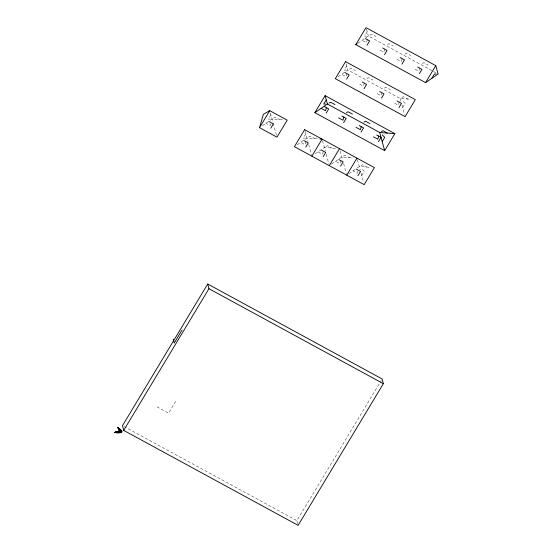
<?xml version="1.0" encoding="UTF-8"?>
<svg xmlns="http://www.w3.org/2000/svg" width="553" height="553" viewBox="0 0 553 553"><rect width="100%" height="100%" fill="white"/><g stroke="black" fill="none" stroke-linecap="round" stroke-linejoin="round"><path stroke-width="0.41" stroke-dasharray="2.77 2.07" d="M270.742 123.72L270.168 125.725L265.806 123.354M306.009 141.374L305.049 144.72L300.694 142.342M323.263 151.536L322.496 154.218L318.134 151.84M346.931 73.362L345.971 76.715L341.609 74.337M367.392 39.36L366.432 42.705L362.07 40.334M340.897 160.363L339.936 163.709L335.574 161.338M364.372 82.86L363.411 86.206L359.049 83.835M384.833 48.858L383.872 52.203L379.51 49.832M357.957 171.202L357.376 173.207L353.014 170.836M381.812 92.358L380.851 95.704L376.496 93.333M402.079 59.026L401.312 61.701L396.95 59.33M399.259 101.856L398.298 105.201L393.936 102.83M419.713 67.853L418.752 71.199L414.397 68.821M270.922 114.851L268.364 119.102L270.223 119.068M305.809 133.84L303.251 138.091L305.111 138.063M346.724 65.835L344.166 70.086L346.026 70.051M367.185 31.832L364.627 36.083L366.487 36.049M175.654 401.443L168.596 413.181L155.317 405.95M361.738 175.584L364.296 171.333L361.8 168.921M402.653 107.572L405.211 103.328L402.715 100.916M297.714 523.781L296.899 520.65L381.252 380.45M357.881 43.21L368.353 36.014L432.812 71.116M262.316 125.752L272.09 119.033L283.841 119.911M338.118 76.736L347.892 70.017L400.22 98.51L411.128 99.326M297.203 144.741L306.97 138.029L320.401 139.031M315.341 153.762L324.417 147.52L337.005 148.467M331.385 164.213L341.858 157.017L353.609 157.895M348.832 173.711L356.505 168.437M357.203 167.953L359.298 166.515L371.049 167.393M369.95 35.115L371.547 34.21L375.902 36.581M387.39 44.606L388.987 43.701L393.349 46.079M349.489 69.118L351.086 68.213L355.448 70.584M273.687 118.128L275.283 117.222L279.645 119.6M404.831 54.104L406.427 53.199L410.789 55.577M366.929 78.609L368.526 77.71L372.888 80.081M422.271 63.602L423.868 62.696L428.229 65.074M384.37 88.107L385.966 87.201L390.328 89.579M308.567 137.123L310.164 136.218L314.526 138.589M401.817 97.605L403.414 96.699L407.768 99.077M326.014 146.621L327.611 145.716L331.966 148.086M343.454 156.112L345.051 155.213L349.413 157.584M360.895 165.61L362.491 164.704L366.853 167.082M433.566 71.524L438.121 74.005M123.99 426.515L296.899 520.65M366.439 29.171L368.353 36.014M346.192 63.934L347.892 70.017M357.39 159.672L360.19 169.812M340.157 150.934L342.742 160.315M322.503 140.676L325.302 150.817M305.062 131.179L307.862 141.326M270.389 112.95L272.975 122.331M400.22 98.51L401.105 101.807M401.99 105.105L404.651 114.989M361.074 173.11L363.515 182.172M343.634 163.612L346.289 173.504M326.187 154.114L328.848 164.006M308.747 144.616L311.408 154.508M273.196 123.153L276.521 135.52"/><path stroke-width="0.83" d="M326.47 107.372L325.51 110.718L321.148 108.34M343.911 116.863L342.95 120.208L338.595 117.837M361.358 126.361L360.397 129.706L356.035 127.335M378.798 135.858L377.837 139.204L373.475 136.833M269.753 110.669L259.523 127.667L263.366 114.284L269.746 110.662L287.194 120.16L276.97 137.165L259.523 127.667M270.804 128.165L273.362 123.913L269 121.542M207.721 284.007L122.476 425.686L123.699 430.386L298.122 525.35L383.367 383.671L382.144 378.971L207.721 284.007L208.944 288.707L123.699 430.386M182.02 330.086L174.236 343.026L173.22 339.134M314.871 112.66L325.095 95.655L394.863 133.639L384.639 150.644L314.871 112.66L327.431 104.026L379.759 132.513L394.863 133.639M355.786 44.655L366.017 27.65L435.785 65.634L438.121 74.005L425.554 82.639L355.786 44.655L357.183 43.694M326.263 99.837L323.705 104.088L325.572 104.054M305.685 147.16L308.242 142.909L303.887 140.538M326.146 113.158L328.703 108.906L324.341 106.529M346.607 79.155L349.164 74.904L344.802 72.526M367.068 45.152L369.625 40.901L365.263 38.523M311.851 156.16L322.081 139.156L320.401 139.031M323.132 156.658L325.689 152.407L321.328 150.029M343.586 122.655L346.143 118.404L341.789 116.026M364.047 88.646L366.604 84.402L362.243 82.024M384.508 54.643L387.065 50.399L382.704 48.021M329.291 165.651L339.521 148.653M340.572 166.156L343.13 161.905L338.768 159.527M361.033 132.146L363.591 127.902L359.229 125.524M381.487 98.144L384.045 93.892L379.69 91.522M401.948 64.141L404.506 59.89L400.144 57.519M346.738 175.149L356.962 158.151M358.012 175.647L360.57 171.395L356.208 169.024M378.473 141.644L381.031 137.393L376.669 135.022M398.934 107.641L401.492 103.39L397.13 101.019M419.388 73.639L421.946 69.388L417.591 67.017M382.199 141.582L384.757 137.331L382.254 134.918M425.554 82.639L435.785 65.634M431.838 78.319L434.395 74.067L436.255 74.04M329.028 103.121L330.625 102.215L334.987 104.586M346.468 112.618L348.065 111.713L352.427 114.084M363.915 122.109L365.512 121.204L369.867 123.582M381.356 131.607L382.953 130.702L387.314 133.079M115.155 432.059L117.824 431.471A2.965 2.841 -14.6 0 0 118.515 430.891L119.144 429.847L118.577 428.858A20.191 19.334 -14.6 0 1 118.01 428.057L117.782 427.697M115.1 432.156L117.685 431.976L119.282 431.091A2.495 2.392 -14.6 0 0 119.621 430.649L119.697 429.951L118.881 428.928A26.157 25.058 -14.6 0 1 117.83 427.607M115.045 432.246C117.457 433.158 122.738 431.098 118.847 428.665A25.749 24.664 -14.6 0 1 117.886 427.517M114.989 432.335C117.879 433.317 123.775 431.52 118.999 428.672A21.477 20.572 -14.6 0 1 117.941 427.428M114.934 432.425C117.015 433.206 124.577 432.681 120.063 429.612A26.489 25.369 -14.6 0 1 118.466 427.904L117.996 427.338M114.879 432.515C118.674 433.193 126.098 433.248 119.434 428.81A24.394 23.371 -14.6 0 1 118.052 427.248M208.944 288.707L383.367 383.671M325.095 95.655L327.431 104.026M379.759 132.513L384.639 150.644M304.641 129.658L294.41 146.663L364.178 184.647L374.409 167.649L304.641 129.658M345.556 61.653L335.325 78.657L405.093 116.642L415.324 99.637L345.556 61.653"/></g></svg>
